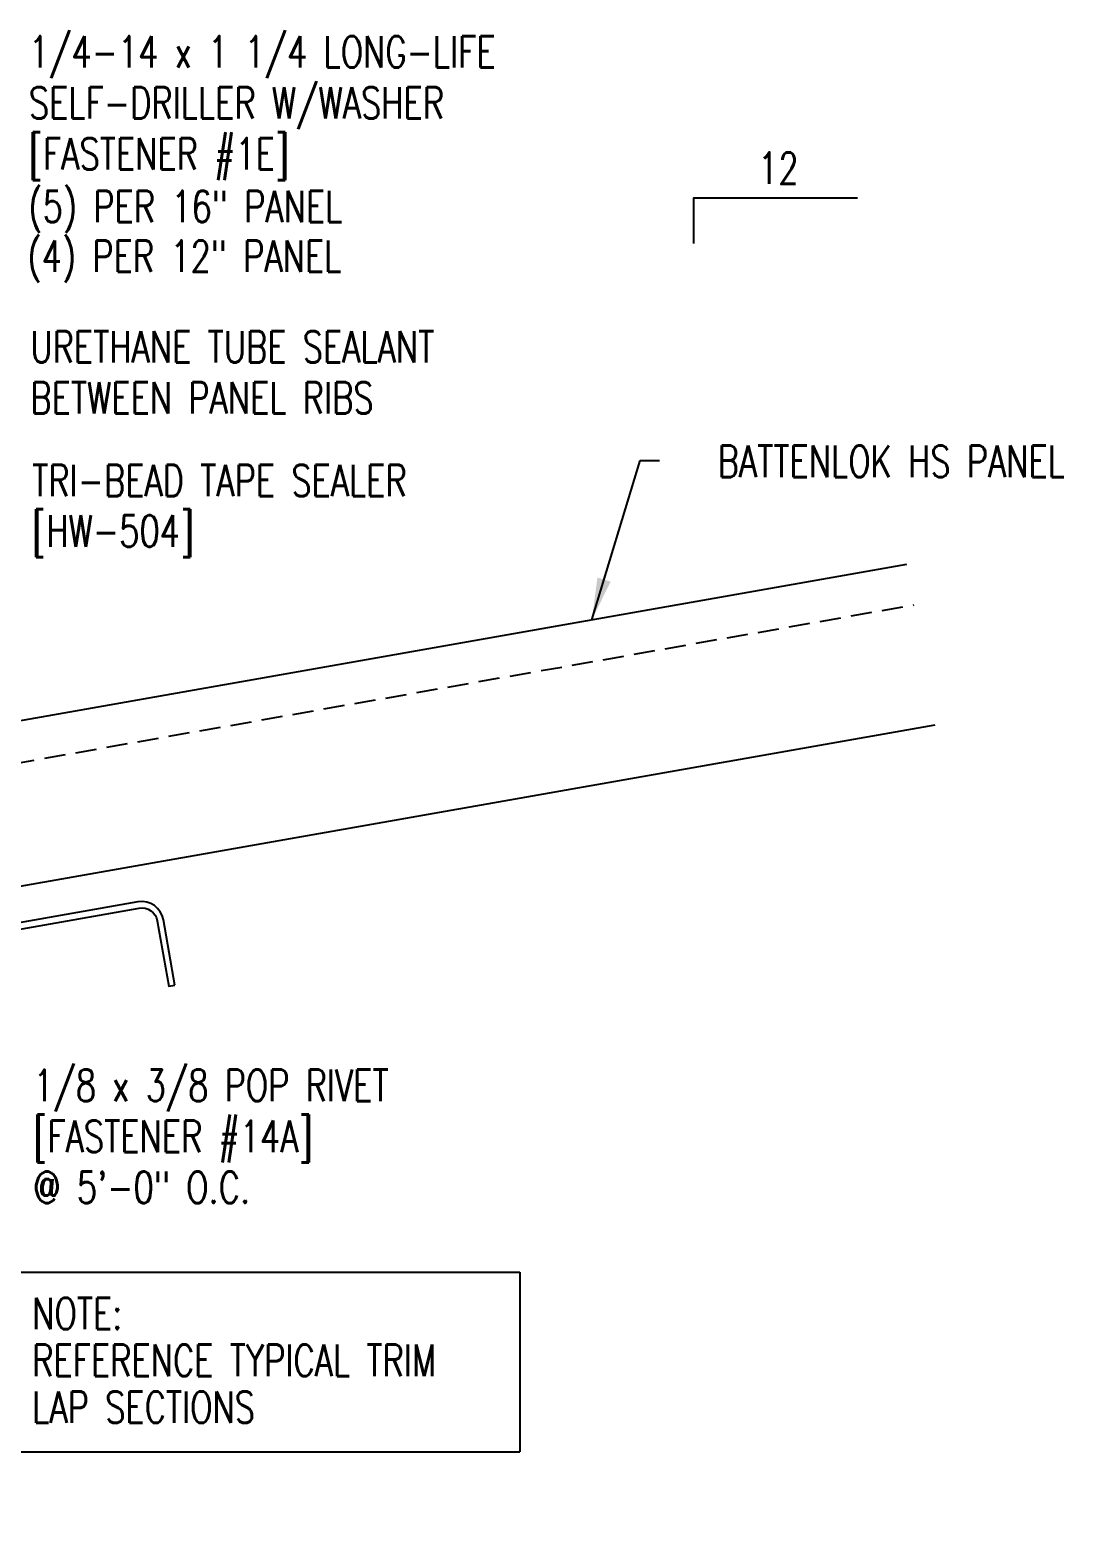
# Model space of a CAD drawing. Header units: inches. Extents: x -10.3 to 32.2, y 6.3 to 56.9.
# Drawn here: x 19.89 to 32.2, y 17.45 to 35.32 of the extents above; entities that cross this region are included whole.
import ezdxf
from ezdxf.enums import TextEntityAlignment as Align

# ---------------------------------------------------------------- set-up
doc = ezdxf.new("R2010")
doc.units = ezdxf.units.IN
doc.header["$MEASUREMENT"] = 0
doc.linetypes.add('HIDDEN2', pattern=[0.1875, 0.125, -0.0625])
for name, color, linetype in [('MARK', 1, 'Continuous'), ('PANEL', 11, 'Continuous'), ('STLA', 10, 'Continuous'), ('TEXT', 2, 'Continuous')]:
    doc.layers.add(name, color=color, linetype=linetype)
doc.styles.add('TEXT', font='SIMPLEX', dxfattribs={"width": 0.75, "height": 6})
doc.styles.add('TEXT1', font='ROMANS.shx', dxfattribs={"width": 0.75, "height": 0.375})
doc.dimstyles.new('DETAIL$7', dxfattribs={"dimscale": 4, "dimtxt": 6, "dimasz": 0.125, "dimexe": 0.0625, "dimexo": 0.125, "dimgap": 0.0625, "dimtad": 1, "dimdec": 5, "dimzin": 3, "dimdsep": 46, "dimlunit": 4, "dimtxsty": 'TEXT', "dimblk": 'ARCHTICK', "dimcen": 0.0625, "dimclrd": 7, "dimclre": 7, "dimclrt": 2, "dimadec": 0, "dimazin": 0, "dimtfac": 0.666667, "dimtdec": 5, "dimtmove": 0, "dimatfit": 3, "dimfxl": 0, "dimfrac": 2, "dimtolj": 1, "dimtzin": 3, "dimarcsym": 0})

# ---------------------------------------------------------------- blocks, each defined once
blk = doc.blocks.new('_ArchTick')
at = {"color": 0, "linetype": 'ByBlock', "const_width": 0.15}
blk.add_lwpolyline([(-0.5, -0.5), (0.5, 0.5)], dxfattribs=at)
blk = doc.blocks.new('slopl1')
at = {"layer": 'MARK', "color": 6}
blk.add_lwpolyline([(0, 0), (0, 0.1368), (0.4871, 0.1368)], dxfattribs=at)
at = {"layer": 'MARK', "color": 2, "style": 'TEXT1', "width": 0.75}
blk.add_text('12', height=0.09375, dxfattribs=at).set_placement((0.1909, 0.1779))
blk.add_attdef('SLOPL1', text='', height=0.0938, dxfattribs=at).set_placement((-0.0549, 0.0243), align=Align.RIGHT)
blk = doc.blocks.new('dsc-HW-504')
at = {"layer": 'TEXT', "style": 'TEXT1', "width": 0.75}
for s, p in [('TRI-BEAD TAPE SEALER', (0, 0)), ('[HW-504]', (0, -0.6))]:
    blk.add_text(s, height=0.375, dxfattribs=at).set_placement(p)
at = {"layer": 'TEXT', "style": 'TEXT1', "flags": 1}
for tag, p in [('COLOR', (0, -1.2)), ('CALC', (0, -1.2)), ('OPT1', (0, -1.2)), ('OPT2', (0, -1.2)), ('OPT3', (0, -1.2)), ('GAGE', (0, -1.2)), ('SHPLN', (0, -1.2)), ('PART', (0, -1.2)), ('DESCRIPTION', (0, -1.2)), ('MULTIPLE', (0, -1.2)), ('SPARE1', (0, -1.8)), ('SPARE2', (0, -1.8)), ('SPARE3', (0, -1.8)), ('SPARE4', (0, -1.8)), ('SPARE5', (0, -1.8)), ('SPARE6', (0, -1.8)), ('SPARE7', (0, -1.8)), ('SPARE8', (0, -1.8)), ('SPARE9', (0, -1.8)), ('SPARE10', (0, -1.8))]:
    blk.add_attdef(tag, p, '', height=0.375, dxfattribs=at)
blk = doc.blocks.new('FD-F1e')
at = {"layer": 'TEXT', "style": 'TEXT1', "width": 0.75}
for s, p in [('1/4-14 x 1 1/4 LONG-LIFE', (0.0047, -0.0408)), ('SELF-DRILLER W/WASHER', (0.0047, -0.1926)), ('[FASTENER #1E]', (0.0047, -0.3444))]:
    blk.add_text(s, height=0.09375, dxfattribs=at).set_placement(p)
blk.add_attdef('(QUANTITY)', (0.9263, -0.3444), '', height=0.0938, dxfattribs=at)
at = {"layer": 'TEXT', "style": 'TEXT1', "flags": 1}
for tag, p in [('Color', (0.0245, -0.5337)), ('Calc', (0.0245, -0.5337)), ('Opt1', (0.0245, -0.5337)), ('Opt2', (0.0245, -0.5337)), ('Opt3', (0.0245, -0.5337)), ('Description', (0.0245, -0.5337)), ('Multiple', (0.0245, -0.5337)), ('Part', (0.0245, -0.5337)), ('Spare1', (0.0245, -0.7212)), ('Spare2', (0.0245, -0.7212)), ('Spare3', (0.0245, -0.7212)), ('Spare4', (0.0245, -0.7212)), ('Spare5', (0.0245, -0.7212)), ('Spare6', (0.0245, -0.7212)), ('Spare7', (0.0245, -0.7212)), ('Spare8', (0.0245, -0.7212)), ('Spare9', (0.0245, -0.7212)), ('Spare10', (0.0245, -0.7212))]:
    blk.add_attdef(tag, p, '', height=0.0938, dxfattribs=at)
blk = doc.blocks.new('A$C30686E82')
for p, q in [((-2.715, 0.761), (3.437, 0.761)), ((-2.715, 0.761), (-2.715, -1.379)), ((3.437, 0.761), (3.437, -1.379)), ((-2.715, -1.379), (3.437, -1.379))]:
    blk.add_line(p, q)
at = {"layer": 'TEXT', "style": 'TEXT1', "width": 0.75}
for s, p in [('NOTE:', (-2.368, 0.081)), ('REFERENCE TYPICAL TRIM', (-2.368, -0.477)), ('LAP SECTIONS', (-2.368, -1.035))]:
    blk.add_text(s, height=0.375, dxfattribs=at).set_placement(p)
blk = doc.blocks.new('FD-F14A')
at = {"layer": 'TEXT', "style": 'TEXT1', "width": 0.75}
for s, p in [('1/8 x 3/8 POP RIVET', (0.0047, -0.0408)), ('[FASTENER #14A]', (0.0047, -0.1926))]:
    blk.add_text(s, height=0.09375, dxfattribs=at).set_placement(p)
blk.add_attdef('(QUANTITY)', (0.0047, -0.3444), '', height=0.0938, dxfattribs=at)

msp = doc.modelspace()

# ---------------------------------------------------------------- linework, layer by layer
at = {"layer": 'PANEL'}
msp.add_line((10.74503, 25.5076), (30.32552, 28.96017), dxfattribs=at)
at = {"layer": 'PANEL', "color": 8, "linetype": 'HIDDEN2', "ltscale": 2}
msp.add_line((10.83034, 25.02377), (30.41083, 28.47633), dxfattribs=at)
at = {"layer": 'PANEL'}
msp.add_lwpolyline([(11.08191, 23.59707), (30.66239, 27.04964)], dxfattribs=at)
at = {"layer": 'STLA'}
msp.add_lwpolyline([(21.61418, 23.95186), (21.47738, 24.7277, 0.41421356), (21.17363, 24.94038), (16.72448, 24.15588, 0.36397023), (16.50781, 23.89766), (16.50781, 16.37987, 0.41421356), (16.77001, 16.11767), (21.24561, 16.11767, 0.41421356), (21.50781, 16.37987), (21.50781, 17.16767), (21.43311, 17.16767), (21.43311, 16.37987, -0.41421356), (21.24561, 16.19237), (16.77001, 16.19237, -0.41421356), (16.58251, 16.37987), (16.58251, 23.89766, -0.36397023), (16.73745, 24.08231), (21.1866, 24.86682, -0.41421356), (21.40381, 24.71472), (21.54061, 23.93889)], format="xyb", close=True, dxfattribs=at)

# ---------------------------------------------------------------- block references
msp.add_blockref('A$C30686E82', (22.28324, 19.77456))
at = {"layer": 'MARK', "xscale": 4, "yscale": 4, "zscale": 4}
msp.add_blockref('slopl1', (27.79185, 32.77594), dxfattribs=at)
at = {"layer": 'TEXT', "xscale": 4, "yscale": 4, "zscale": 4}
msp.add_blockref('FD-F1e', (19.85658, 35.03527), dxfattribs=at)
at = {"layer": 'TEXT'}
msp.add_blockref('dsc-HW-504', (19.91384, 29.76925), dxfattribs=at)
at = {"layer": 'TEXT', "xscale": 4, "yscale": 4, "zscale": 4}
msp.add_blockref('FD-F14A', (19.9087, 22.73402), dxfattribs=at).add_auto_attribs({'(QUANTITY)': '@ 5\'-0" O.C.'})

# ---------------------------------------------------------------- texts
at = {"layer": 'TEXT', "style": 'TEXT1', "width": 0.75}
for s, p in [('(5) PER 16" PANEL', (19.87063, 33.03111)), ('(4) PER 12" PANEL', (19.85946, 32.43941)), ('URETHANE TUBE SEALANT', (19.89306, 31.36066)), ('BETWEEN PANEL RIBS', (19.89306, 30.75351))]:
    msp.add_text(s, height=0.375, dxfattribs=at).set_placement(p)
msp.add_text('BATTENLOK HS PANEL', height=0.375, dxfattribs=at).set_placement((32.20926, 29.99712), align=Align.RIGHT)

# ---------------------------------------------------------------- leaders
at = {"layer": 'TEXT'}
msp.add_leader([(26.57703, 28.29921), (27.15039, 30.19527), (27.38229, 30.19527)], dimstyle='DETAIL$7', dxfattribs=at)

doc.saveas('drawing.dxf')
